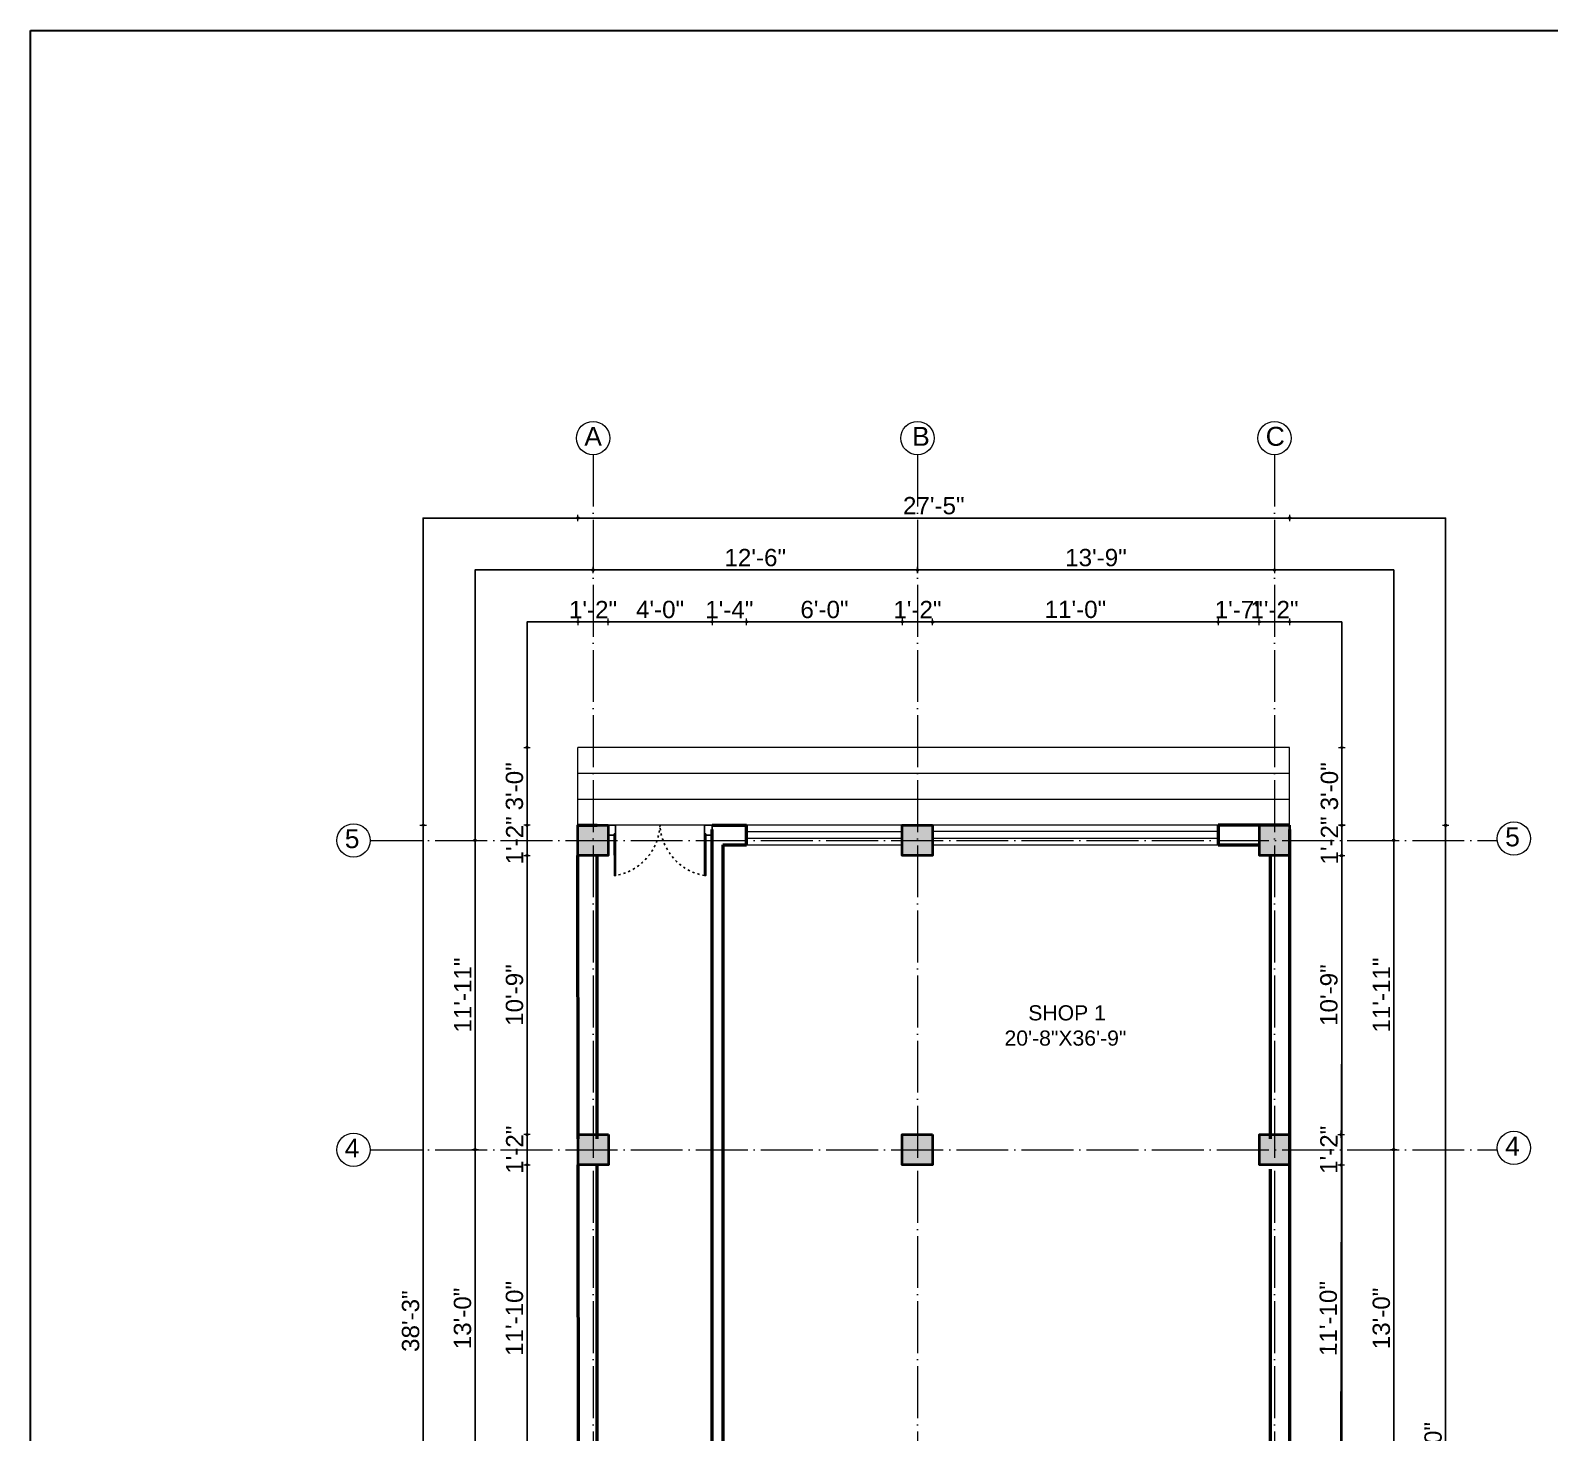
# Model space of a CAD drawing. Header units: inches. Extents: x -71 to 2682309, y -3332 to 801571.
# Drawn here: x 2650132 to 2650834, y 787751 to 788400 of the extents above; entities that cross this region are included whole.
import ezdxf

# ---------------------------------------------------------------- set-up
doc = ezdxf.new("R2010")
doc.units = ezdxf.units.IN
doc.header["$MEASUREMENT"] = 0
doc.header["$PDMODE"] = 99
doc.linetypes.add('ACAD_ISO03W100', pattern=[30, 12, -18])
doc.linetypes.add('ACAD_ISO04W100', pattern=[30, 24, -3, 0, -3])
for name, color, linetype, lineweight in [('CENTER  LINE RA', 10, 'ACAD_ISO04W100', 18), ('CONC. OUTLINE RA', 150, 'Continuous', 40), ('DIM RA', 4, 'Continuous', 15), ('door', 170, 'Continuous', 25), ('DOOR-WIN RA', 3, 'Continuous', 20), ('dw', 104, 'Continuous', 18), ('Hatch', 254, 'Continuous', 9), ('HATCH RA', 8, 'Continuous', 9), ('STAIR PLAN AND ELEV RA', 124, 'Continuous', 20), ('TEXT RA', 254, 'Continuous', 20), ('WALL RA', 42, 'Continuous', 50)]:
    doc.layers.add(name, color=color, linetype=linetype, lineweight=lineweight)
doc.layers.add('HACTH', color=7, linetype='Continuous')
doc.layers.add('lettring', color=7, linetype='Continuous')
doc.styles.add('DIM 8', font='arial.ttf', dxfattribs={"height": 8})
doc.styles.get("Standard").update_dxf_attribs({"font": 'arial.ttf'})
doc.dimstyles.new('Copy of DIM 8', dxfattribs={"dimtxt": 8, "dimasz": 1, "dimexe": 6, "dimexo": 18, "dimgap": 1.6875, "dimtad": 1, "dimdec": 0, "dimzin": 3, "dimdsep": 46, "dimlunit": 4, "dimtxsty": 'DIM 8', "dimblk": 'dot 2', "dimcen": 0.09375, "dimse1": 1, "dimse2": 1, "dimclrd": 1, "dimclre": 1, "dimclrt": 256, "dimadec": 0, "dimazin": 0, "dimtfac": 0.75, "dimtdec": 0, "dimtix": 1, "dimtmove": 1, "dimatfit": 3, "dimldrblk": 'DOT', "dimfxl": 1, "dimtolj": 1, "dimtzin": 0, "dimlwd": 9, "dimlwe": 9, "dimarcsym": 0})

# ---------------------------------------------------------------- blocks, each defined once
blk = doc.blocks.new('asdadas')
at = {"layer": 'door'}
for points in [[(-15507.35, 29030.58), (-15507.34, 29047.44), (-15507.84, 29047.44), (-15507.85, 29031.08)], [(-15471.35, 29030.58), (-15471.36, 29047.44), (-15470.86, 29047.44), (-15470.85, 29031.08)]]:
    blk.add_lwpolyline(points, dxfattribs=at)
for points in [[(-15510.35, 29027.08), (-15510.35, 29031.08), (-15507.85, 29031.08), (-15507.85, 29030.58), (-15507.35, 29030.58), (-15507.35, 29027.08)], [(-15468.35, 29027.08), (-15468.35, 29031.08), (-15470.85, 29031.08), (-15470.85, 29030.58), (-15471.35, 29030.58), (-15471.35, 29027.08)]]:
    blk.add_lwpolyline(points, close=True, dxfattribs=at)
at = {"layer": 'door', "linetype": 'ACAD_ISO03W100', "ltscale": 0.07}
for centre, start, end in [((-15511.1, 29025.99), 2.86783, 80.06155), ((-15467.6, 29025.99), 99.93845, 177.13217)]:
    blk.add_arc(centre, 21.78, start, end, dxfattribs=at)
blk = doc.blocks.new('COLUMN')
at = {"layer": 'HACTH', "lineweight": 30, "transparency": 33554541}
h = blk.add_hatch(color=256, dxfattribs=at)
h.dxf.hatch_style = 1
h.paths.add_polyline_path([(2659104.19, 784576.38), (2659090.19, 784576.38), (2659090.19, 784562.38), (2659104.19, 784562.38)])
at = {"layer": 'CONC. OUTLINE RA'}
blk.add_lwpolyline([(2659090.19, 784576.38), (2659104.19, 784576.38), (2659104.19, 784562.38), (2659090.19, 784562.38)], close=True, dxfattribs=at)
blk = doc.blocks.new('dot1')
at = {"layer": 'Hatch'}
h = blk.add_hatch(color=256, dxfattribs=at)
edge = h.paths.add_edge_path()
edge.add_arc((0, 0), 1, 0, 360)
for p, q in [((3, 0), (-3, 0)), ((0, 3), (0, -3))]:
    blk.add_line(p, q, dxfattribs=at)
blk.add_circle((0, 0), 1, dxfattribs=at)
blk = doc.blocks.new('dot 2')
at = {"layer": 'Hatch', "xscale": 0.5, "yscale": 0.5, "zscale": 0.5}
blk.add_blockref('dot1', (0, 0), dxfattribs=at)
blk = doc.blocks.new('*D70')
at = {"layer": 'Defpoints', "color": 0, "transparency": 16777216}
for p in [(2650385.13, 788068.24), (2650361.61, 788032.27), (2650385.13, 788032.27)]:
    blk.add_point(p, dxfattribs=at)
at = {"layer": 'lettring', "color": 1, "lineweight": 9, "transparency": 16777216}
blk.add_line((2650361.61, 788067.24), (2650361.61, 788033.27), dxfattribs=at)
for p, rotation in [((2650361.61, 788068.24), 90), ((2650361.61, 788032.27), 270)]:
    blk.add_blockref('dot 2', p, dxfattribs=dict(at, rotation=rotation))
at = {"layer": 'lettring', "transparency": 16777216, "insert": (2650355.83, 788050.25), "char_height": 8, "attachment_point": 5, "rotation": 90, "style": 'DIM 8'}
blk.add_mtext('\\A1;3\'-0"', dxfattribs=at)
blk = doc.blocks.new('_Dot')
at = {"color": 0, "linetype": 'ByBlock', "lineweight": -2}
blk.add_line((-0.5, 0), (-1, 0), dxfattribs=at)
at = {"color": 0, "linetype": 'ByBlock', "const_width": 0.5}
blk.add_lwpolyline([(-0.25, 0, 1), (0.25, 0, 1)], format="xyb", close=True, dxfattribs=at)
blk = doc.blocks.new('*D71')
at = {"layer": 'Defpoints', "color": 0, "transparency": 16777216}
for p in [(2650385.13, 788032.27), (2650361.61, 788018.27), (2650385.14, 788018.27)]:
    blk.add_point(p, dxfattribs=at)
at = {"layer": 'lettring', "color": 1, "lineweight": 9, "transparency": 16777216}
for p, q in [((2650361.61, 788033.27), (2650361.61, 788034.27)), ((2650361.61, 788032.27), (2650361.61, 788018.27)), ((2650361.61, 788017.27), (2650361.61, 788016.27))]:
    blk.add_line(p, q, dxfattribs=at)
for p, rotation in [((2650361.61, 788032.27), 270), ((2650361.61, 788018.27), 90)]:
    blk.add_blockref('dot 2', p, dxfattribs=dict(at, rotation=rotation))
at = {"layer": 'lettring', "transparency": 16777216, "insert": (2650355.9, 788025.27), "char_height": 8, "attachment_point": 5, "rotation": 90, "style": 'DIM 8'}
blk.add_mtext('\\A1;1\'-2"', dxfattribs=at)
blk = doc.blocks.new('*D78')
at = {"layer": 'Defpoints', "color": 0, "transparency": 16777216}
for p in [(2650385.14, 788018.27), (2650361.62, 787889.27), (2650385.27, 787889.27)]:
    blk.add_point(p, dxfattribs=at)
at = {"layer": 'lettring', "color": 1, "lineweight": 9, "transparency": 16777216}
blk.add_line((2650361.62, 788017.27), (2650361.62, 787890.27), dxfattribs=at)
for p, rotation in [((2650361.62, 788018.27), 90), ((2650361.62, 787889.27), 270)]:
    blk.add_blockref('dot 2', p, dxfattribs=dict(at, rotation=rotation))
at = {"layer": 'lettring', "transparency": 16777216, "insert": (2650355.85, 787953.77), "char_height": 8, "attachment_point": 5, "rotation": 90, "style": 'DIM 8'}
blk.add_mtext('\\A1;10\'-9"', dxfattribs=at)
blk = doc.blocks.new('*D83')
at = {"layer": 'Defpoints', "color": 0, "transparency": 16777216}
for p in [(2650385.27, 787889.27), (2650361.61, 787875.27), (2650385.27, 787875.27)]:
    blk.add_point(p, dxfattribs=at)
at = {"layer": 'lettring', "color": 1, "lineweight": 9, "transparency": 16777216}
for p, q in [((2650361.61, 787890.27), (2650361.61, 787891.27)), ((2650361.61, 787889.27), (2650361.61, 787875.27)), ((2650361.61, 787874.27), (2650361.61, 787873.27))]:
    blk.add_line(p, q, dxfattribs=at)
for p, rotation in [((2650361.61, 787889.27), 270), ((2650361.61, 787875.27), 90)]:
    blk.add_blockref('dot 2', p, dxfattribs=dict(at, rotation=rotation))
at = {"layer": 'lettring', "transparency": 16777216, "insert": (2650355.9, 787882.27), "char_height": 8, "attachment_point": 5, "rotation": 90, "style": 'DIM 8'}
blk.add_mtext('\\A1;1\'-2"', dxfattribs=at)
blk = doc.blocks.new('*D82')
at = {"layer": 'Defpoints', "color": 0, "transparency": 16777216}
for p in [(2650385.27, 787875.27), (2650361.61, 787733.27), (2650385.44, 787733.27)]:
    blk.add_point(p, dxfattribs=at)
at = {"layer": 'lettring', "color": 1, "lineweight": 9, "transparency": 16777216}
blk.add_line((2650361.61, 787874.27), (2650361.61, 787734.27), dxfattribs=at)
for p, rotation in [((2650361.61, 787875.27), 90), ((2650361.61, 787733.27), 270)]:
    blk.add_blockref('dot 2', p, dxfattribs=dict(at, rotation=rotation))
at = {"layer": 'lettring', "transparency": 16777216, "insert": (2650355.83, 787804.27), "char_height": 8, "attachment_point": 5, "rotation": 90, "style": 'DIM 8'}
blk.add_mtext('\\A1;11\'-10"', dxfattribs=at)
blk = doc.blocks.new('*D79')
at = {"layer": 'Defpoints', "color": 0, "transparency": 16777216}
for p in [(2650392.13, 788025.27), (2650337.61, 787882.27), (2650392.13, 787882.27)]:
    blk.add_point(p, dxfattribs=at)
at = {"layer": 'lettring', "color": 1, "lineweight": 9, "transparency": 16777216}
blk.add_line((2650337.61, 788024.27), (2650337.61, 787883.27), dxfattribs=at)
for p, rotation in [((2650337.61, 788025.27), 90), ((2650337.61, 787882.27), 270)]:
    blk.add_blockref('dot 2', p, dxfattribs=dict(at, rotation=rotation))
at = {"layer": 'lettring', "transparency": 16777216, "insert": (2650331.9, 787953.77), "char_height": 8, "attachment_point": 5, "rotation": 90, "style": 'DIM 8'}
blk.add_mtext('\\A1;11\'-11"', dxfattribs=at)
blk = doc.blocks.new('*D81')
at = {"layer": 'Defpoints', "color": 0, "transparency": 16777216}
for p in [(2650392.13, 787882.27), (2650337.61, 787726.27), (2650392.13, 787726.27)]:
    blk.add_point(p, dxfattribs=at)
at = {"layer": 'lettring', "color": 1, "lineweight": 9, "transparency": 16777216}
blk.add_line((2650337.61, 787881.27), (2650337.61, 787727.27), dxfattribs=at)
for p, rotation in [((2650337.61, 787882.27), 90), ((2650337.61, 787726.27), 270)]:
    blk.add_blockref('dot 2', p, dxfattribs=dict(at, rotation=rotation))
at = {"layer": 'lettring', "transparency": 16777216, "insert": (2650331.83, 787804.27), "char_height": 8, "attachment_point": 5, "rotation": 90, "style": 'DIM 8'}
blk.add_mtext('\\A1;13\'-0"', dxfattribs=at)
blk = doc.blocks.new('*D80')
at = {"layer": 'Defpoints', "color": 0, "transparency": 16777216}
for p in [(2650313.61, 788032.27), (2650385.13, 788032.27), (2650385.56, 787573.77)]:
    blk.add_point(p, dxfattribs=at)
at = {"layer": 'lettring', "color": 1, "lineweight": 9, "transparency": 16777216}
blk.add_line((2650313.61, 787574.77), (2650313.61, 788031.27), dxfattribs=at)
for p, rotation in [((2650313.61, 788032.27), 90), ((2650313.61, 787573.77), 270)]:
    blk.add_blockref('dot 2', p, dxfattribs=dict(at, rotation=rotation))
at = {"layer": 'lettring', "transparency": 16777216, "insert": (2650307.83, 787803.02), "char_height": 8, "attachment_point": 5, "rotation": 90, "style": 'DIM 8'}
blk.add_mtext('\\A1;38\'-3"', dxfattribs=at)
blk = doc.blocks.new('*D77')
at = {"layer": 'Defpoints', "color": 0, "transparency": 16777216}
for p in [(2650399.1, 788126.27), (2650385.13, 788032.27), (2650399.1, 788032.27)]:
    blk.add_point(p, dxfattribs=at)
at = {"layer": 'lettring', "color": 1, "lineweight": 9, "transparency": 16777216}
for p, q in [((2650384.13, 788126.27), (2650383.13, 788126.27)), ((2650385.13, 788126.27), (2650399.1, 788126.27)), ((2650400.1, 788126.27), (2650401.1, 788126.27))]:
    blk.add_line(p, q, dxfattribs=at)
blk.add_blockref('dot 2', (2650385.13, 788126.27), dxfattribs=at)
at = {"layer": 'lettring', "color": 1, "lineweight": 9, "transparency": 16777216, "rotation": 180}
blk.add_blockref('dot 2', (2650399.1, 788126.27), dxfattribs=at)
at = {"layer": 'lettring', "transparency": 16777216, "insert": (2650392.11, 788131.97), "char_height": 8, "attachment_point": 5, "style": 'DIM 8'}
blk.add_mtext('\\A1;1\'-2"', dxfattribs=at)
blk = doc.blocks.new('*D58')
at = {"layer": 'Defpoints', "color": 0, "transparency": 16777216}
for p in [(2650463.1, 788126.27), (2650447.1, 788032.27), (2650463.1, 788032.27)]:
    blk.add_point(p, dxfattribs=at)
at = {"layer": 'lettring', "color": 1, "lineweight": 9, "transparency": 16777216}
for p, q in [((2650446.1, 788126.27), (2650445.1, 788126.27)), ((2650447.1, 788126.27), (2650463.1, 788126.27)), ((2650464.1, 788126.27), (2650465.1, 788126.27))]:
    blk.add_line(p, q, dxfattribs=at)
blk.add_blockref('dot 2', (2650447.1, 788126.27), dxfattribs=at)
at = {"layer": 'lettring', "color": 1, "lineweight": 9, "transparency": 16777216, "rotation": 180}
blk.add_blockref('dot 2', (2650463.1, 788126.27), dxfattribs=at)
at = {"layer": 'lettring', "transparency": 16777216, "insert": (2650455.1, 788131.97), "char_height": 8, "attachment_point": 5, "style": 'DIM 8'}
blk.add_mtext('\\A1;1\'-4"', dxfattribs=at)
blk = doc.blocks.new('*D60')
at = {"layer": 'Defpoints', "color": 0, "transparency": 16777216}
for p in [(2650549.03, 788126.27), (2650535.03, 788032.27), (2650549.03, 788032.27)]:
    blk.add_point(p, dxfattribs=at)
at = {"layer": 'lettring', "color": 1, "lineweight": 9, "transparency": 16777216}
for p, q in [((2650534.03, 788126.27), (2650533.03, 788126.27)), ((2650535.03, 788126.27), (2650549.03, 788126.27)), ((2650550.03, 788126.27), (2650551.03, 788126.27))]:
    blk.add_line(p, q, dxfattribs=at)
blk.add_blockref('dot 2', (2650535.03, 788126.27), dxfattribs=at)
at = {"layer": 'lettring', "color": 1, "lineweight": 9, "transparency": 16777216, "rotation": 180}
blk.add_blockref('dot 2', (2650549.03, 788126.27), dxfattribs=at)
at = {"layer": 'lettring', "transparency": 16777216, "insert": (2650542.03, 788131.97), "char_height": 8, "attachment_point": 5, "style": 'DIM 8'}
blk.add_mtext('\\A1;1\'-2"', dxfattribs=at)
blk = doc.blocks.new('*D73')
at = {"layer": 'Defpoints', "color": 0, "transparency": 16777216}
for p in [(2650681.03, 788126.23), (2650549.03, 788032.27), (2650681.03, 788032.3)]:
    blk.add_point(p, dxfattribs=at)
at = {"layer": 'lettring', "color": 1, "lineweight": 9, "transparency": 16777216}
blk.add_line((2650550.03, 788126.23), (2650680.03, 788126.23), dxfattribs=at)
at = {"layer": 'lettring', "color": 1, "lineweight": 9, "transparency": 16777216, "rotation": 180}
blk.add_blockref('dot 2', (2650549.03, 788126.23), dxfattribs=at)
at = {"layer": 'lettring', "color": 1, "lineweight": 9, "transparency": 16777216}
blk.add_blockref('dot 2', (2650681.03, 788126.23), dxfattribs=at)
at = {"layer": 'lettring', "transparency": 16777216, "insert": (2650615.03, 788132), "char_height": 8, "attachment_point": 5, "style": 'DIM 8'}
blk.add_mtext('\\A1;11\'-0"', dxfattribs=at)
blk = doc.blocks.new('*D55')
at = {"layer": 'Defpoints', "color": 0, "transparency": 16777216}
for p in [(2650700.01, 788126.27), (2650681.03, 788032.3), (2650700.01, 788032.27)]:
    blk.add_point(p, dxfattribs=at)
at = {"layer": 'lettring', "color": 1, "lineweight": 9, "transparency": 16777216}
for p, q in [((2650680.03, 788126.27), (2650679.03, 788126.27)), ((2650681.03, 788126.27), (2650700.01, 788126.27)), ((2650701.01, 788126.27), (2650702.01, 788126.27))]:
    blk.add_line(p, q, dxfattribs=at)
blk.add_blockref('dot 2', (2650681.03, 788126.27), dxfattribs=at)
at = {"layer": 'lettring', "color": 1, "lineweight": 9, "transparency": 16777216, "rotation": 180}
blk.add_blockref('dot 2', (2650700.01, 788126.27), dxfattribs=at)
at = {"layer": 'lettring', "transparency": 16777216, "insert": (2650690.52, 788131.97), "char_height": 8, "attachment_point": 5, "style": 'DIM 8'}
blk.add_mtext('\\A1;1\'-7"', dxfattribs=at)
blk = doc.blocks.new('*D56')
at = {"layer": 'Defpoints', "color": 0, "transparency": 16777216}
for p in [(2650714.03, 788126.27), (2650700.01, 788032.27), (2650714.03, 788032.27)]:
    blk.add_point(p, dxfattribs=at)
at = {"layer": 'lettring', "color": 1, "lineweight": 9, "transparency": 16777216}
blk.add_line((2650701.01, 788126.27), (2650713.03, 788126.27), dxfattribs=at)
at = {"layer": 'lettring', "color": 1, "lineweight": 9, "transparency": 16777216, "rotation": 180}
blk.add_blockref('dot 2', (2650700.01, 788126.27), dxfattribs=at)
at = {"layer": 'lettring', "color": 1, "lineweight": 9, "transparency": 16777216}
blk.add_blockref('dot 2', (2650714.03, 788126.27), dxfattribs=at)
at = {"layer": 'lettring', "transparency": 16777216, "insert": (2650707.03, 788131.97), "char_height": 8, "attachment_point": 5, "style": 'DIM 8'}
blk.add_mtext('\\A1;1\'-2"', dxfattribs=at)
blk = doc.blocks.new('GRID')
at = {"layer": 'CENTER  LINE RA'}
for p, q in [((2650392.13, 788203.56), (2650392.13, 787311.89)), ((2650542.03, 788203.56), (2650542.03, 787311.89)), ((2650707.03, 788203.56), (2650707.03, 787311.89)), ((2650289.13, 788025.27), (2650810.03, 788025.27)), ((2650289.13, 787882.27), (2650810.03, 787882.27)), ((2650289.13, 787726.27), (2650810.03, 787726.27)), ((2650289.13, 787580.77), (2650810.03, 787580.77)), ((2650811.57, 787464.36), (2650289.12, 787407.09))]:
    blk.add_line(p, q, dxfattribs=at)
at = {"layer": 'DOOR-WIN RA'}
for centre in [(2650392.13, 788211.25), (2650542.03, 788211.25), (2650707.03, 788211.25), (2650281.44, 788025.27), (2650817.68, 788026.09), (2650817.68, 787883.09), (2650281.44, 787882.27), (2650281.44, 787726.27), (2650817.68, 787727.09), (2650281.44, 787580.77), (2650817.68, 787581.59), (2650819.25, 787464.8), (2650281.49, 787407.09), (2650392.13, 787304.2), (2650542.03, 787304.2), (2650707.03, 787304.2)]:
    blk.add_circle(centre, 7.69, dxfattribs=at)
at = {"layer": 'TEXT RA', "char_height": 8.76, "attachment_point": 1}
for s, insert in [('A', (2650388.08, 788216.43)), ('B', (2650539.57, 788216.43)), ('C', (2650702.97, 788216.43)), ('5', (2650813.62, 788031.27)), ('5', (2650277.39, 788030.45)), ('4', (2650277.39, 787887.45)), ('4', (2650813.62, 787888.27)), ('3', (2650277.39, 787731.45)), ('3', (2650813.62, 787732.27)), ('2', (2650277.39, 787585.95)), ('2', (2650813.62, 787586.77)), ('1', (2650815.19, 787469.98)), ('1', (2650277.44, 787412.27)), ('A', (2650388.08, 787309.38)), ('B', (2650539.57, 787309.38)), ('C', (2650702.97, 787309.38))]:
    blk.add_mtext_dynamic_manual_height_columns(s, width=8.7644, gutter_width=43.82, heights=[0], dxfattribs=dict(at, insert=insert))
blk = doc.blocks.new('*D61')
at = {"layer": 'Defpoints', "color": 0, "transparency": 16777216}
for p in [(2650713.91, 788032.24), (2650714.03, 788018.27), (2650738.11, 788018.22)]:
    blk.add_point(p, dxfattribs=at)
at = {"layer": 'lettring', "color": 1, "lineweight": 9, "transparency": 16777216}
for p, q in [((2650738.13, 788032.19), (2650738.11, 788018.22)), ((2650738.13, 788033.19), (2650738.14, 788034.19)), ((2650738.1, 788017.22), (2650738.1, 788016.22))]:
    blk.add_line(p, q, dxfattribs=at)
for p, rotation in [((2650738.13, 788032.19), 269.8893011416835), ((2650738.11, 788018.22), 89.88930114168345)]:
    blk.add_blockref('dot 2', p, dxfattribs=dict(at, rotation=rotation))
at = {"layer": 'lettring', "transparency": 16777216, "insert": (2650732.42, 788025.22), "char_height": 8, "attachment_point": 5, "rotation": 89.8893, "style": 'DIM 8'}
blk.add_mtext('\\A1;1\'-2"', dxfattribs=at)
blk = doc.blocks.new('*D62')
at = {"layer": 'Defpoints', "color": 0, "transparency": 16777216}
for p in [(2650714.03, 788018.27), (2650714.03, 787889.27), (2650737.85, 787889.22)]:
    blk.add_point(p, dxfattribs=at)
at = {"layer": 'lettring', "color": 1, "lineweight": 9, "transparency": 16777216}
blk.add_line((2650738.1, 788017.22), (2650737.85, 787890.22), dxfattribs=at)
for p, rotation in [((2650738.1, 788018.22), 89.88930114168343), ((2650737.85, 787889.22), 269.8893011416835)]:
    blk.add_blockref('dot 2', p, dxfattribs=dict(at, rotation=rotation))
at = {"layer": 'lettring', "transparency": 16777216, "insert": (2650732.21, 787953.73), "char_height": 8, "attachment_point": 5, "rotation": 89.8893, "style": 'DIM 8'}
blk.add_mtext('\\A1;10\'-9"', dxfattribs=at)
blk = doc.blocks.new('*D63')
at = {"layer": 'Defpoints', "color": 0, "transparency": 16777216}
for p in [(2650714.03, 787889.27), (2650714.03, 787875.27), (2650737.83, 787875.22)]:
    blk.add_point(p, dxfattribs=at)
at = {"layer": 'lettring', "color": 1, "lineweight": 9, "transparency": 16777216}
for p, q in [((2650737.85, 787890.22), (2650737.86, 787891.22)), ((2650737.85, 787889.22), (2650737.83, 787875.22)), ((2650737.82, 787874.22), (2650737.82, 787873.22))]:
    blk.add_line(p, q, dxfattribs=at)
for p, rotation in [((2650737.85, 787889.22), 269.8893011416835), ((2650737.83, 787875.22), 89.88930114168345)]:
    blk.add_blockref('dot 2', p, dxfattribs=dict(at, rotation=rotation))
at = {"layer": 'lettring', "transparency": 16777216, "insert": (2650732.14, 787882.23), "char_height": 8, "attachment_point": 5, "rotation": 89.8893, "style": 'DIM 8'}
blk.add_mtext('\\A1;1\'-2"', dxfattribs=at)
blk = doc.blocks.new('*D64')
at = {"layer": 'Defpoints', "color": 0, "transparency": 16777216}
for p in [(2650714.03, 787875.27), (2650714.03, 787733.27), (2650737.56, 787733.22)]:
    blk.add_point(p, dxfattribs=at)
at = {"layer": 'lettring', "color": 1, "lineweight": 9, "transparency": 16777216}
blk.add_line((2650737.83, 787874.22), (2650737.56, 787734.22), dxfattribs=at)
for p, rotation in [((2650737.83, 787875.22), 89.88930114168343), ((2650737.56, 787733.22), 269.8893011416835)]:
    blk.add_blockref('dot 2', p, dxfattribs=dict(at, rotation=rotation))
at = {"layer": 'lettring', "transparency": 16777216, "insert": (2650731.92, 787804.23), "char_height": 8, "attachment_point": 5, "rotation": 89.8893, "style": 'DIM 8'}
blk.add_mtext('\\A1;11\'-10"', dxfattribs=at)
blk = doc.blocks.new('*D99')
at = {"layer": 'Defpoints', "color": 0, "transparency": 16777216}
for p in [(2650713.92, 788032.24), (2650713.82, 787445.89), (2650786.13, 787445.89)]:
    blk.add_point(p, dxfattribs=at)
at = {"layer": 'lettring', "color": 1, "lineweight": 9, "transparency": 16777216}
blk.add_line((2650786.13, 788031.24), (2650786.13, 787446.89), dxfattribs=at)
for p, rotation in [((2650786.13, 788032.24), 90), ((2650786.13, 787445.89), 270)]:
    blk.add_blockref('dot 2', p, dxfattribs=dict(at, rotation=rotation))
at = {"layer": 'lettring', "transparency": 16777216, "insert": (2650780.36, 787739.06), "char_height": 8, "attachment_point": 5, "rotation": 90, "style": 'DIM 8'}
blk.add_mtext('\\A1;48\'-10"', dxfattribs=at)

msp = doc.modelspace()

# ---------------------------------------------------------------- linework, layer by layer
at = {"color": 244, "lineweight": 30, "true_color": 0x991b1e}
msp.add_lwpolyline([(2650132.1, 788399.71), (2653507.01, 788399.71), (2653507.01, 787082.62), (2650132.1, 787082.62)], close=True, dxfattribs=at)
at = {"layer": 'Defpoints'}
for points in [[(2650313.61, 787337.47), (2650786.13, 787371.9), (2650786.13, 788174.27), (2650313.61, 788174.27)], [(2650337.61, 787361.47), (2650762.13, 787395.9), (2650762.13, 788150.27), (2650337.61, 788150.27)], [(2650361.61, 787385.47), (2650738.13, 787419.9), (2650738.13, 788126.27), (2650361.61, 788126.27)]]:
    msp.add_lwpolyline(points, close=True, dxfattribs=at)
at = {"layer": 'DOOR-WIN RA'}
for p, q in [((2650549.03, 788032.27), (2650463.1, 788032.27)), ((2650681.03, 788032.3), (2650549.03, 788032.27)), ((2650535.03, 788029.27), (2650463.1, 788029.27)), ((2650463.1, 788026.23), (2650535.03, 788026.23)), ((2650681.03, 788029.3), (2650549.03, 788029.3)), ((2650549.03, 788026.27), (2650681.03, 788026.27)), ((2650463.1, 788023.23), (2650535.03, 788023.23)), ((2650549.03, 788023.27), (2650681.03, 788023.27))]:
    msp.add_line(p, q, dxfattribs=at)
at = {"layer": 'HATCH RA'}
msp.add_line((2650714.03, 788032.27), (2650385.13, 788032.27), dxfattribs=at)
at = {"layer": 'STAIR PLAN AND ELEV RA'}
for p, q in [((2650714.03, 788068.24), (2650385.13, 788068.24)), ((2650385.13, 788030.27), (2650385.13, 788068.24)), ((2650714.03, 788030.27), (2650714.03, 788068.24)), ((2650713.99, 788056.24), (2650385.09, 788056.24)), ((2650713.99, 788044.24), (2650385.09, 788044.24))]:
    msp.add_line(p, q, dxfattribs=at)
at = {"layer": 'WALL RA'}
for p, q in [((2650385.13, 788032.27), (2650394.1, 788032.27)), ((2650447.1, 788032.27), (2650463.1, 788032.27)), ((2650463.1, 788023.27), (2650463.1, 788032.27)), ((2650681.03, 788032.3), (2650681.03, 788023.27)), ((2650714.03, 788032.24), (2650681.03, 788032.3)), ((2650447.1, 787728.27), (2650447.1, 788030.27)), ((2650714.03, 788030.24), (2650714.03, 787457.9)), ((2650385.27, 787887.27), (2650385.14, 788018.27)), ((2650394.1, 787887.27), (2650394.1, 788018.27)), ((2650452.1, 788023.27), (2650452.1, 787573.77)), ((2650452.1, 788023.27), (2650463.1, 788023.27)), ((2650681.03, 788023.27), (2650700.03, 788023.27)), ((2650705.03, 788018.27), (2650705.03, 787887.27)), ((2650385.44, 787733.27), (2650385.28, 787875.27)), ((2650394.1, 787733.27), (2650394.1, 787875.27)), ((2650705.03, 787873.27), (2650705.03, 787733.27))]:
    msp.add_line(p, q, dxfattribs=at)

# ---------------------------------------------------------------- block references
at = {"layer": 'DIM RA'}
msp.add_blockref('GRID', (0, 0), dxfattribs=at)
at = {"layer": 'dw', "xscale": -1.142857142840512, "yscale": 1.142857142840512, "zscale": 1.142857142857143, "rotation": 180}
msp.add_blockref('asdadas', (2668125.21, 821206.07), dxfattribs=at)
at = {"layer": 'HATCH RA', "lineweight": 30, "rotation": 270}
for p in [(1865822.75, 3447122.46), (1865972.65, 3447122.46), (1866137.65, 3447122.46), (1865822.89, 3446979.46), (1865972.65, 3446979.46), (1866137.65, 3446979.46)]:
    msp.add_blockref('COLUMN', p, dxfattribs=at)

# ---------------------------------------------------------------- texts
at = {"layer": 'TEXT RA', "insert": (2650579, 787949.05), "char_height": 7, "attachment_point": 1}
msp.add_mtext_dynamic_manual_height_columns('\\pi14.24309;SHOP 1 \\P\\pi3.26083;20\'-8"X36\'-9"', width=62.1206, gutter_width=35, heights=[0], dxfattribs=at)

# ---------------------------------------------------------------- dimensions: what is measured, and where the dimension line sits
at = {"layer": 'lettring'}
for base, p1, p2 in [((2650714.03, 788174.27), (2650385.13, 788032.27), (2650714.03, 788032.24)), ((2650542.03, 788150.27), (2650392.13, 788150.27), (2650542.03, 788150.27)), ((2650707.03, 788150.27), (2650542.03, 788150.27), (2650707.03, 788150.27)), ((2650447.1, 788126.27), (2650399.1, 788032.27), (2650447.1, 788032.27)), ((2650535.03, 788126.27), (2650463.1, 788032.27), (2650535.03, 788032.27))]:
    msp.add_linear_dim(base=base, p1=p1, p2=p2, dimstyle='Copy of DIM 8', dxfattribs=at).render()
for base, p1, p2, picture, middle in [((2650399.1, 788126.27), (2650385.13, 788032.27), (2650399.1, 788032.27), '*D77', (2650392.11, 788131.97)), ((2650463.1, 788126.27), (2650447.1, 788032.27), (2650463.1, 788032.27), '*D58', (2650455.1, 788131.97)), ((2650549.03, 788126.27), (2650535.03, 788032.27), (2650549.03, 788032.27), '*D60', (2650542.03, 788131.97)), ((2650681.03, 788126.23), (2650549.03, 788032.27), (2650681.03, 788032.3), '*D73', (2650615.03, 788132)), ((2650700.01, 788126.27), (2650681.03, 788032.3), (2650700.01, 788032.27), '*D55', (2650690.52, 788131.97))]:
    dim = msp.add_linear_dim(base=base, p1=p1, p2=p2, dimstyle='Copy of DIM 8', dxfattribs=at)
    dim.commit()
    dim.dimension.update_dxf_attribs({"geometry": picture, "text_midpoint": middle})
dim = msp.add_linear_dim(base=(2650714.03, 788126.27), p1=(2650700.01, 788032.27), p2=(2650714.03, 788032.27), dimstyle='Copy of DIM 8', dxfattribs=at)
dim.commit()
dim.dimension.update_dxf_attribs({"geometry": '*D56', "text_midpoint": (2650707.03, 788126.27), "dimtype": 160})
for base, p1, p2, angle, picture, middle in [((2650361.61, 788032.27), (2650385.13, 788068.24), (2650385.13, 788032.27), 90, '*D70', (2650355.83, 788050.25)), ((2650313.60576483, 788032.26795473), (2650385.5618101, 787573.76795473), (2650385.13279366, 788032.26795473), 90, '*D80', (2650307.83095241, 787803.01795473)), ((2650361.61, 788018.27), (2650385.13, 788032.27), (2650385.14, 788018.27), 90, '*D71', (2650355.9, 788025.27)), ((2650786.13, 787445.89), (2650713.92, 788032.24), (2650713.82, 787445.89), 90, '*D99', (2650780.36, 787739.06)), ((2650738.11, 788018.22), (2650713.91, 788032.24), (2650714.03, 788018.27), 89.8893, '*D61', (2650732.42, 788025.22)), ((2650337.61, 787882.27), (2650392.13, 788025.27), (2650392.13, 787882.27), 90, '*D79', (2650331.9, 787953.77)), ((2650361.62, 787889.27), (2650385.14, 788018.27), (2650385.27, 787889.27), 90, '*D78', (2650355.85, 787953.77)), ((2650737.85, 787889.22), (2650714.03, 788018.27), (2650714.03, 787889.27), 89.8893, '*D62', (2650732.21, 787953.73)), ((2650361.61, 787875.27), (2650385.27, 787889.27), (2650385.27, 787875.27), 90, '*D83', (2650355.9, 787882.27)), ((2650737.83, 787875.22), (2650714.03, 787889.27), (2650714.03, 787875.27), 89.8893, '*D63', (2650732.14, 787882.23)), ((2650337.61, 787726.27), (2650392.13, 787882.27), (2650392.13, 787726.27), 90, '*D81', (2650331.83, 787804.27)), ((2650361.61, 787733.27), (2650385.27, 787875.27), (2650385.44, 787733.27), 90, '*D82', (2650355.83, 787804.27)), ((2650737.56, 787733.22), (2650714.03, 787875.27), (2650714.03, 787733.27), 89.8893, '*D64', (2650731.92, 787804.23))]:
    dim = msp.add_linear_dim(base=base, p1=p1, p2=p2, angle=angle, dimstyle='Copy of DIM 8', dxfattribs=at)
    dim.commit()
    dim.dimension.update_dxf_attribs({"geometry": picture, "text_midpoint": middle})
for base, p1, p2 in [((2650738.13, 788068.24), (2650714.03, 788032.27), (2650714.03, 788068.24)), ((2650762.13, 788025.27), (2650707.03, 787882.27), (2650707.03, 788025.27)), ((2650762.13, 787882.27), (2650707.03, 787726.27), (2650707.03, 787882.27))]:
    msp.add_linear_dim(base=base, p1=p1, p2=p2, angle=90, dimstyle='Copy of DIM 8', dxfattribs=at).render()

doc.saveas('drawing.dxf')
